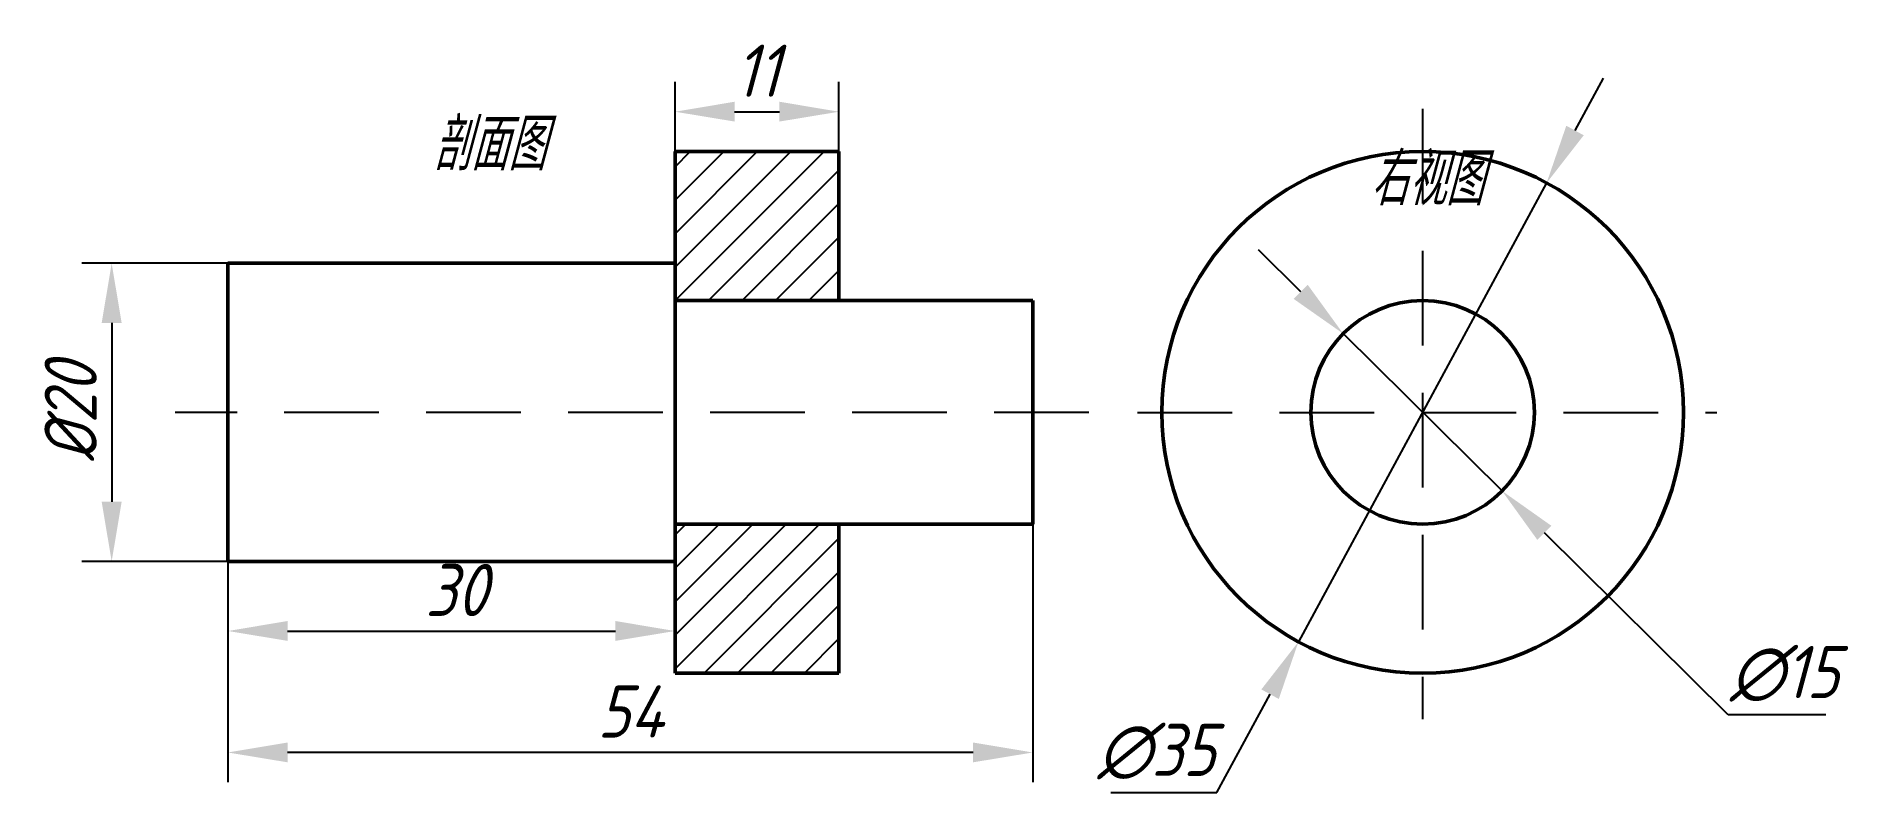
# Model space of a CAD drawing. Header units: millimetres. Extents: x -23 to 99, y 25 to 75.
import ezdxf

# ---------------------------------------------------------------- set-up
doc = ezdxf.new("R2010")
doc.units = ezdxf.units.MM
doc.header["$LTSCALE"] = 0.5
doc.linetypes.add('DASHED', pattern=[19.05, 12.7, -6.35])
for name, color, linetype, lineweight in [('剖面线', 3, 'Continuous', 25), ('尺寸标注', 7, 'Continuous', 25), ('文字标注', 7, 'Continuous', 25), ('点画线', 1, 'DASHED', 25), ('粗实线', 7, 'Continuous', 50)]:
    doc.layers.add(name, color=color, linetype=linetype, lineweight=lineweight)
doc.styles.add('国标汉字3.5', font='gbeitc.shx', dxfattribs={"height": 3.5, "bigfont": 'gbcbig.shx'})
doc.dimstyles.new('国标尺寸', dxfattribs={"dimtxt": 3.5, "dimasz": 4, "dimexe": 2, "dimexo": 0, "dimgap": 1, "dimtad": 1, "dimtoh": 1, "dimdec": 0, "dimdsep": 46, "dimtxsty": '国标汉字3.5', "dimcen": 3.5, "dimaunit": 1, "dimadec": 0, "dimazin": 1, "dimtfac": 1, "dimtdec": 0, "dimtmove": 0, "dimatfit": 3, "dimfxl": 1, "dimarcsym": 2})

# ---------------------------------------------------------------- blocks, each defined once
blk = doc.blocks.new('*D8')
at = {"layer": 'Defpoints', "color": 0, "transparency": 16777216}
for p in [(-10.56, 42.61), (43.44, 42.61), (-10.56, 27.29)]:
    blk.add_point(p, dxfattribs=at)
at = {"layer": '尺寸标注', "color": 0, "lineweight": -2, "transparency": 16777216}
for p, q in [((-10.56, 42.61), (-10.56, 25.29)), ((43.44, 42.61), (43.44, 25.29)), ((39.44, 27.29), (-6.56, 27.29))]:
    blk.add_line(p, q, dxfattribs=at)
at = {"layer": '尺寸标注', "color": 0, "transparency": 16777216}
for points in [[(-6.56, 27.96), (-6.56, 26.63), (-10.56, 27.29)], [(39.44, 27.96), (39.44, 26.63), (43.44, 27.29)]]:
    blk.add_solid(points, dxfattribs=at)
at = {"layer": '尺寸标注', "color": 0, "transparency": 16777216, "insert": (16.44, 30.04), "char_height": 3.5, "attachment_point": 5, "style": '国标汉字3.5'}
blk.add_mtext('54', dxfattribs=at)
blk = doc.blocks.new('*D9')
at = {"layer": 'Defpoints', "color": 0, "transparency": 16777216}
for p in [(-10.56, 40.11), (19.44, 40.11), (19.44, 35.44)]:
    blk.add_point(p, dxfattribs=at)
at = {"layer": '尺寸标注', "color": 0, "lineweight": -2, "transparency": 16777216}
for p, q in [((-10.56, 40.11), (-10.56, 33.44)), ((19.44, 40.11), (19.44, 33.44)), ((-6.56, 35.44), (15.44, 35.44))]:
    blk.add_line(p, q, dxfattribs=at)
at = {"layer": '尺寸标注', "color": 0, "transparency": 16777216}
for points in [[(-6.56, 36.11), (-6.56, 34.78), (-10.56, 35.44)], [(15.44, 36.11), (15.44, 34.78), (19.44, 35.44)]]:
    blk.add_solid(points, dxfattribs=at)
at = {"layer": '尺寸标注', "color": 0, "transparency": 16777216, "insert": (4.75, 38.19), "char_height": 3.5, "attachment_point": 5, "style": '国标汉字3.5'}
blk.add_mtext('30', dxfattribs=at)
blk = doc.blocks.new('*D13')
at = {"layer": 'Defpoints', "color": 0, "transparency": 16777216}
for p in [(64.27, 55.39), (74.93, 44.84)]:
    blk.add_point(p, dxfattribs=at)
at = {"layer": '尺寸标注', "color": 0, "lineweight": -2, "transparency": 16777216}
for p, q in [((61.42, 58.2), (58.58, 61.01)), ((64.27, 55.39), (74.93, 44.84)), ((90.11, 29.82), (77.77, 42.02)), ((96.65, 29.82), (90.11, 29.82))]:
    blk.add_line(p, q, dxfattribs=at)
at = {"layer": '尺寸标注', "color": 0, "transparency": 16777216}
for points in [[(61.89, 58.67), (60.95, 57.72), (64.27, 55.39)], [(78.24, 42.5), (77.3, 41.55), (74.93, 44.84)]]:
    blk.add_solid(points, dxfattribs=at)
at = {"layer": '尺寸标注', "color": 0, "transparency": 16777216, "insert": (93.88, 32.57), "char_height": 3.5, "attachment_point": 5, "style": '国标汉字3.5'}
blk.add_mtext('∅15', dxfattribs=at)
blk = doc.blocks.new('*D14')
at = {"layer": 'Defpoints', "color": 0, "transparency": 16777216}
for p in [(77.92, 65.5), (61.27, 34.72)]:
    blk.add_point(p, dxfattribs=at)
at = {"layer": '尺寸标注', "color": 0, "lineweight": -2, "transparency": 16777216}
for p, q in [((79.83, 69.02), (81.73, 72.54)), ((77.92, 65.5), (61.27, 34.72)), ((55.8, 24.6), (59.37, 31.2)), ((48.68, 24.6), (55.8, 24.6))]:
    blk.add_line(p, q, dxfattribs=at)
at = {"layer": '尺寸标注', "color": 0, "transparency": 16777216}
for points in [[(79.24, 69.34), (80.41, 68.7), (77.92, 65.5)], [(58.78, 31.52), (59.95, 30.88), (61.27, 34.72)]]:
    blk.add_solid(points, dxfattribs=at)
at = {"layer": '尺寸标注', "color": 0, "transparency": 16777216, "insert": (51.74, 27.35), "char_height": 3.5, "attachment_point": 5, "style": '国标汉字3.5'}
blk.add_mtext('∅35', dxfattribs=at)
blk = doc.blocks.new('*D15')
at = {"layer": 'Defpoints', "color": 0, "transparency": 16777216}
for p in [(30.44, 70.28), (19.44, 67.61), (30.44, 67.61)]:
    blk.add_point(p, dxfattribs=at)
at = {"layer": '尺寸标注', "color": 0, "lineweight": -2, "transparency": 16777216}
for p, q in [((19.44, 67.61), (19.44, 72.28)), ((30.44, 67.61), (30.44, 72.28)), ((23.44, 70.28), (26.44, 70.28))]:
    blk.add_line(p, q, dxfattribs=at)
at = {"layer": '尺寸标注', "color": 0, "transparency": 16777216}
for points in [[(23.44, 70.95), (23.44, 69.62), (19.44, 70.28)], [(26.44, 70.95), (26.44, 69.62), (30.44, 70.28)]]:
    blk.add_solid(points, dxfattribs=at)
at = {"layer": '尺寸标注', "color": 0, "transparency": 16777216, "insert": (24.94, 73.03), "char_height": 3.5, "attachment_point": 5, "style": '国标汉字3.5'}
blk.add_mtext('11', dxfattribs=at)
blk = doc.blocks.new('*D16')
at = {"layer": 'Defpoints', "color": 0, "transparency": 16777216}
for p in [(-10.56, 60.11), (-18.36, 40.11), (-10.56, 40.11)]:
    blk.add_point(p, dxfattribs=at)
at = {"layer": '尺寸标注', "color": 0, "lineweight": -2, "transparency": 16777216}
for p, q in [((-10.56, 60.11), (-20.36, 60.11)), ((-18.36, 56.11), (-18.36, 44.11)), ((-10.56, 40.11), (-20.36, 40.11))]:
    blk.add_line(p, q, dxfattribs=at)
at = {"layer": '尺寸标注', "color": 0, "transparency": 16777216}
for points in [[(-19.03, 56.11), (-17.69, 56.11), (-18.36, 60.11)], [(-19.03, 44.11), (-17.69, 44.11), (-18.36, 40.11)]]:
    blk.add_solid(points, dxfattribs=at)
at = {"layer": '尺寸标注', "color": 0, "transparency": 16777216, "insert": (-21.11, 50.11), "char_height": 3.5, "attachment_point": 5, "rotation": 90, "style": '国标汉字3.5'}
blk.add_mtext('%%C20', dxfattribs=at)

msp = doc.modelspace()

# ---------------------------------------------------------------- hatches: boundary and pattern name
at = {"layer": '剖面线'}
h = msp.add_hatch(dxfattribs=at)
h.set_pattern_fill('ANSI31', color=256, scale=0.5)
h.paths.add_polyline_path([(30.44, 67.61), (19.44, 67.61), (19.44, 60.11), (19.44, 57.61), (23.44, 57.61), (30.44, 57.61)])
h.paths.add_polyline_path([(30.44, 42.61), (23.44, 42.61), (19.44, 42.61), (19.44, 40.11), (19.44, 32.61), (30.44, 32.61)])

# ---------------------------------------------------------------- linework, layer by layer
at = {"layer": '点画线'}
for p, q in [((69.6, 70.47), (69.6, 29.52)), ((47.2, 50.11), (-14.11, 50.11)), ((50.48, 50.11), (89.33, 50.11))]:
    msp.add_line(p, q, dxfattribs=at)
at = {"layer": '粗实线'}
for p, q in [((19.44, 60.11), (19.44, 67.61)), ((19.44, 67.61), (30.44, 67.61)), ((30.44, 67.61), (30.44, 57.61)), ((19.44, 60.11), (-10.56, 60.11)), ((-10.56, 60.11), (-10.56, 40.11)), ((19.44, 57.61), (19.44, 60.11)), ((19.44, 57.61), (23.44, 57.61)), ((19.44, 57.61), (19.44, 42.61)), ((43.44, 57.61), (23.44, 57.61)), ((43.44, 42.61), (43.44, 57.61)), ((19.44, 40.11), (19.44, 42.61)), ((23.44, 42.61), (19.44, 42.61)), ((23.44, 42.61), (43.44, 42.61)), ((30.44, 32.61), (30.44, 42.61)), ((-10.56, 40.11), (19.44, 40.11)), ((19.44, 40.11), (19.44, 32.61)), ((19.44, 32.61), (30.44, 32.61))]:
    msp.add_line(p, q, dxfattribs=at)
for radius in [17.5, 7.5]:
    msp.add_circle((69.6, 50.11), radius, dxfattribs=at)

# ---------------------------------------------------------------- texts
at = {"layer": '文字标注', "char_height": 3.5, "attachment_point": 1, "style": '国标汉字3.5'}
for s, width, insert in [('剖面图', 13.0704, (3.16, 69.84)), ('右视图', 16.0338, (66.08, 67.51))]:
    msp.add_mtext_dynamic_manual_height_columns(s, width=width, gutter_width=17.5, heights=[0], dxfattribs=dict(at, insert=insert))

# ---------------------------------------------------------------- dimensions: what is measured, and where the dimension line sits
at = {"layer": '尺寸标注'}
for base, p1, p2, picture, middle in [((30.44, 70.28), (19.44, 67.61), (30.44, 67.61), '*D15', (24.94, 73.03)), ((-10.56, 27.29), (43.44, 42.61), (-10.56, 42.61), '*D8', (16.44, 30.04))]:
    dim = msp.add_linear_dim(base=base, p1=p1, p2=p2, dimstyle='国标尺寸', dxfattribs=at)
    dim.commit()
    dim.dimension.update_dxf_attribs({"geometry": picture, "text_midpoint": middle})
for p1, p2, picture, middle in [((77.92, 65.5), (61.27, 34.72), '*D14', (51.74, 24.6)), ((64.27, 55.39), (74.93, 44.84), '*D13', (93.88, 29.82))]:
    dim = msp.add_diameter_dim_2p(p1=p1, p2=p2, dimstyle='国标尺寸', dxfattribs=at)
    dim.commit()
    dim.dimension.update_dxf_attribs({"geometry": picture, "text_midpoint": middle, "dimtype": 163})
dim = msp.add_linear_dim(base=(-18.36, 40.11), p1=(-10.56, 60.11), p2=(-10.56, 40.11), angle=90, text='%%C<>', dimstyle='国标尺寸', dxfattribs=at)
dim.commit()
dim.dimension.update_dxf_attribs({"geometry": '*D16', "text_midpoint": (-21.11, 50.11)})
dim = msp.add_linear_dim(base=(19.44, 35.44), p1=(-10.56, 40.11), p2=(19.44, 40.11), dimstyle='国标尺寸', dxfattribs=at)
dim.commit()
dim.dimension.update_dxf_attribs({"geometry": '*D9', "text_midpoint": (4.75, 35.44), "dimtype": 160})

doc.saveas('drawing.dxf')
